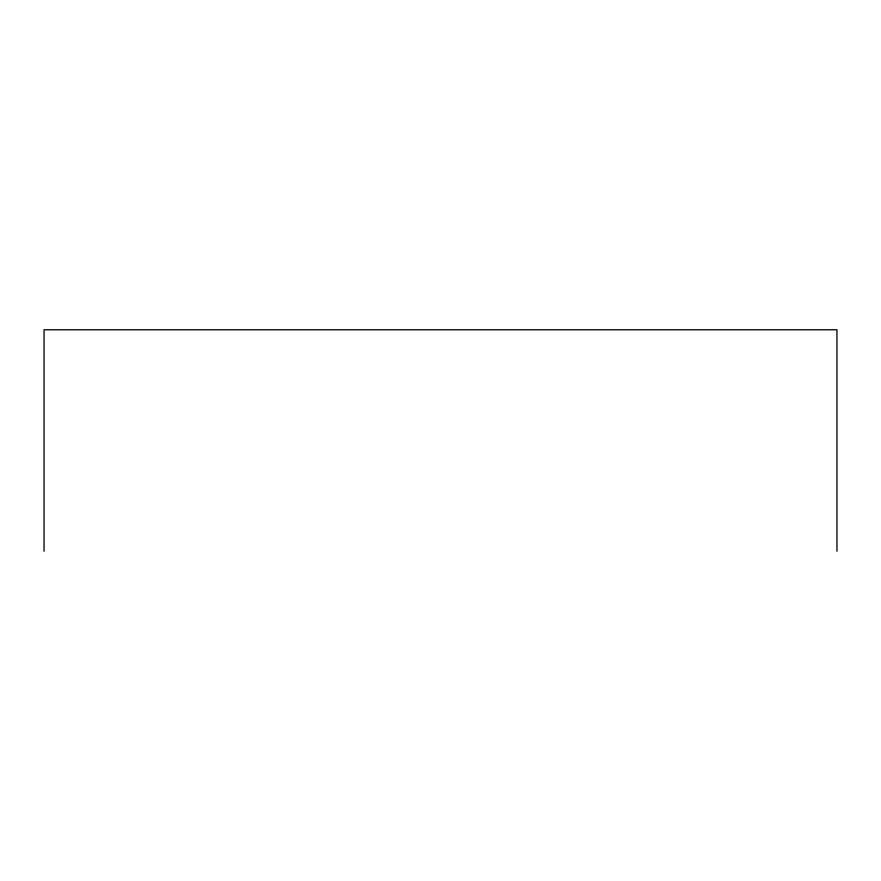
<?xml version="1.0" encoding="UTF-8"?>
<svg xmlns="http://www.w3.org/2000/svg" width="881" height="881" viewBox="0 0 881 881"><rect width="100%" height="100%" fill="white"/><g stroke="black" fill="none" stroke-linecap="round" stroke-linejoin="round"><path stroke-width="1.32" d="M836.95 551.231L836.95 329.769L44.05 329.769L44.05 551.231"/></g></svg>
